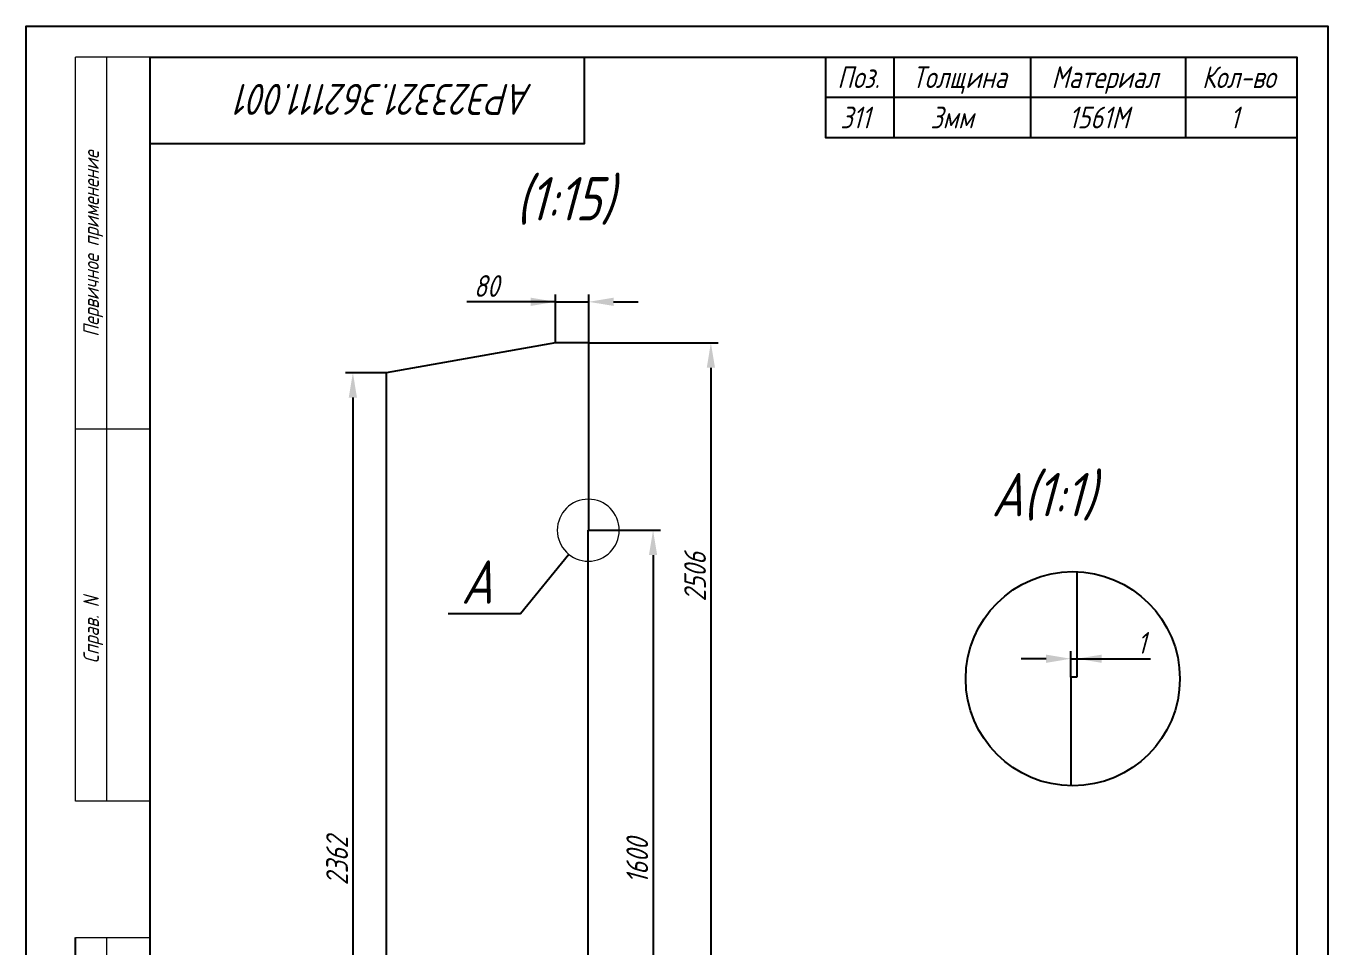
# Model space of a CAD drawing. Header units: millimetres. Extents: x -37166 to -34073, y -441 to 2979.
# Drawn here: x -36307 to -36097, y 748.9 to 897.4 of the extents above; entities that cross this region are included whole.
import ezdxf
from ezdxf.enums import TextEntityAlignment as Align

# ---------------------------------------------------------------- set-up
doc = ezdxf.new("R2010")
doc.units = ezdxf.units.MM
doc.header["$PDSIZE"] = -1
doc.linetypes.add('K5LT_THIN', pattern=[0])
doc.linetypes.add('SLD-Сплошная', pattern=[0])
for name, color, linetype in [('Frame', 6, 'Continuous'), ('ОСНОВНАЯ_НАДПИСЬ', 7, 'SLD-Сплошная'), ('ЧЕРТЕЖ', 7, 'Continuous')]:
    doc.layers.add(name, color=color, linetype=linetype)
doc.layers.add('Системный слой (1)', color=7, linetype='Continuous', true_color=0x909090)
doc.styles.add('SLDTEXTSTYLE0', font='ГОСТ тип А наклонный.ttf')
doc.styles.get("Standard").update_dxf_attribs({"font": 'ГОСТ тип А наклонный.ttf'})
doc.styles.add('ГОСТ', font='ГОСТ тип А.ttf', dxfattribs={"oblique": 15})
doc.dimstyles.new('dim1', dxfattribs={"dimtxt": 3.5, "dimasz": 4, "dimexe": 1.2, "dimexo": 0, "dimgap": 0.8, "dimtad": 1, "dimdec": 0, "dimdsep": 46, "dimtxsty": 'Standard', "dimcen": 5, "dimadec": 0, "dimazin": 0, "dimtfac": 1, "dimtdec": 0, "dimtmove": 0, "dimatfit": 3, "dimfxl": 0, "dimtolj": 1, "dimtzin": 0, "dimarcsym": 0})

# ---------------------------------------------------------------- blocks, each defined once
blk = doc.blocks.new('stamp-side-22600')
at = {"layer": 'Frame'}
blk.add_line((-12, 0), (-12, 145), dxfattribs=at)
at = {"layer": 'Frame', "lineweight": 13}
for p, q in [((-12, 145), (0, 145)), ((-12, 110), (0, 110)), ((0, 85), (-12, 85)), ((-12, 60), (0, 60)), ((0, 25), (-12, 25)), ((0, 0), (-12, 0))]:
    blk.add_line(p, q, dxfattribs=at)
at = {"layer": 'Frame', "color": 7, "lineweight": 13}
blk.add_line((-7, 145), (-7, 0), dxfattribs=at)
at = {"color": 7, "lineweight": 13, "style": 'ГОСТ', "oblique": 15}
for s, p in [('Подпись и дата', (-8.25, 115.55)), ('Инв. N дубл.', (-8.25, 88.76)), ('Взамен инв. N', (-8.25, 61.42)), ('Подпись и дата', (-8.25, 30.25)), ('Инв. N подл.', (-8.25, 2.97))]:
    blk.add_text(s, height=2.5, rotation=90, dxfattribs=at).set_placement(p)
blk = doc.blocks.new('stamp-side-w22600')
at = {"layer": 'Frame', "lineweight": 13}
for p, q in [((0, 287), (-12, 287)), ((-12, 167), (-12, 287)), ((0, 227), (-12, 227)), ((0, 167), (-12, 167))]:
    blk.add_line(p, q, dxfattribs=at)
at = {"layer": 'Frame', "color": 7, "lineweight": 13}
blk.add_line((-7, 287), (-7, 167), dxfattribs=at)
blk.add_blockref('stamp-side-22600', (0, 0))
at = {"color": 7, "lineweight": 13, "style": 'ГОСТ', "oblique": 15}
for s, p in [('Первичное применение', (-8.25, 241.89)), ('Справ. N', (-8.25, 189.23))]:
    blk.add_text(s, height=2.5, rotation=90, dxfattribs=at).set_placement(p)
blk = doc.blocks.new('A4-vert-gost-02-Neptun')
at = {"layer": 'Frame', "color": 7}
blk.add_lwpolyline([(0, 0), (0, 297), (210, 297), (210, 0)], close=True, dxfattribs=at)
at = {"layer": 'Frame'}
blk.add_lwpolyline([(20, 5), (20, 292), (205, 292), (205, 5)], close=True, dxfattribs=at)
blk.add_lwpolyline([(90, 292), (90, 278), (20, 278)], dxfattribs=at)
blk.add_blockref('stamp-side-w22600', (20, 5))
at = {"layer": 'ОСНОВНАЯ_НАДПИСЬ', "lineweight": 13, "style": 'SLDTEXTSTYLE0', "oblique": 7.5}
blk.add_attdef('PAGE', text='', height=3.5, dxfattribs=at).set_placement((199.52, 7.97), align=Align.CENTER)
at = {"layer": 'ЧЕРТЕЖ', "style": 'ГОСТ', "oblique": 15}
blk.add_attdef('НОМЕР ЧЕРТЕЖА', text='', height=5, rotation=180, dxfattribs=at).set_placement((58.02, 285.18), align=Align.MIDDLE_CENTER)
blk.add_attdef('Номер чертежа', text='', height=7, dxfattribs=at).set_placement((141.15, 13.28), align=Align.MIDDLE_CENTER)
blk = doc.blocks.new('*D7182')
at = {"color": 0, "lineweight": -2}
for p, q in [((-36216.23, 816.05), (-36204.65, 816.05)), ((-36205.85, 812.05), (-36205.85, 713.38)), ((-36216.23, 709.38), (-36204.65, 709.38))]:
    blk.add_line(p, q, dxfattribs=at)
at = {"color": 0}
for points in [[(-36205.19, 812.05), (-36206.52, 812.05), (-36205.85, 816.05)], [(-36206.52, 713.38), (-36205.19, 713.38), (-36205.85, 709.38)]]:
    blk.add_solid(points, dxfattribs=at)
at = {"layer": 'Defpoints', "color": 0}
for p in [(-36216.23, 816.05), (-36216.23, 709.38), (-36205.85, 709.38)]:
    blk.add_point(p, dxfattribs=at)
at = {"color": 0, "insert": (-36208.4, 762.72), "char_height": 3.5, "attachment_point": 5, "rotation": 90}
blk.add_mtext('\\A1;1600', dxfattribs=at)
blk = doc.blocks.new('*D7185')
at = {"color": 0, "lineweight": -2}
for p, q in [((-36216.23, 846.25), (-36195.33, 846.25)), ((-36196.53, 842.25), (-36196.53, 683.18)), ((-36216.23, 679.18), (-36195.33, 679.18))]:
    blk.add_line(p, q, dxfattribs=at)
at = {"color": 0}
for points in [[(-36195.86, 842.25), (-36197.19, 842.25), (-36196.53, 846.25)], [(-36197.19, 683.18), (-36195.86, 683.18), (-36196.53, 679.18)]]:
    blk.add_solid(points, dxfattribs=at)
at = {"layer": 'Defpoints', "color": 0}
for p in [(-36216.23, 846.25), (-36216.23, 679.18), (-36196.53, 679.18)]:
    blk.add_point(p, dxfattribs=at)
at = {"color": 0, "insert": (-36199.08, 808.52), "char_height": 3.5, "attachment_point": 5, "rotation": 90}
blk.add_mtext('\\A1;2506', dxfattribs=at)
blk = doc.blocks.new('*D7190')
at = {"color": 0, "lineweight": -2}
for p, q in [((-36248.9, 841.45), (-36255.47, 841.45)), ((-36254.27, 837.45), (-36254.27, 687.98)), ((-36248.9, 683.98), (-36255.47, 683.98))]:
    blk.add_line(p, q, dxfattribs=at)
at = {"color": 0}
for points in [[(-36253.61, 837.45), (-36254.94, 837.45), (-36254.27, 841.45)], [(-36254.94, 687.98), (-36253.61, 687.98), (-36254.27, 683.98)]]:
    blk.add_solid(points, dxfattribs=at)
at = {"layer": 'Defpoints', "color": 0}
for p in [(-36248.9, 841.45), (-36254.27, 683.98), (-36248.9, 683.98)]:
    blk.add_point(p, dxfattribs=at)
at = {"color": 0, "insert": (-36256.82, 762.72), "char_height": 3.5, "attachment_point": 5, "rotation": 90}
blk.add_mtext('\\A1;2362', dxfattribs=at)
blk = doc.blocks.new('*D7186')
at = {"color": 0, "lineweight": -2}
for p, q in [((-36221.57, 852.88), (-36235.91, 852.88)), ((-36225.57, 852.88), (-36229.57, 852.88)), ((-36221.57, 846.25), (-36221.57, 854.08)), ((-36221.57, 852.88), (-36216.23, 852.88)), ((-36216.23, 846.25), (-36216.23, 854.08)), ((-36212.23, 852.88), (-36208.23, 852.88))]:
    blk.add_line(p, q, dxfattribs=at)
at = {"color": 0}
for points in [[(-36225.57, 852.22), (-36225.57, 853.55), (-36221.57, 852.88)], [(-36212.23, 853.55), (-36212.23, 852.22), (-36216.23, 852.88)]]:
    blk.add_solid(points, dxfattribs=at)
at = {"layer": 'Defpoints', "color": 0}
for p in [(-36216.23, 852.88), (-36221.57, 846.25), (-36216.23, 846.25)]:
    blk.add_point(p, dxfattribs=at)
at = {"color": 0, "insert": (-36232.74, 855.43), "char_height": 3.5, "attachment_point": 5}
blk.add_mtext('\\A1;80', dxfattribs=at)
blk = doc.blocks.new('*D7187')
at = {"color": 0, "lineweight": -2}
for p, q in [((-36138.47, 792.34), (-36138.47, 796.53)), ((-36137.47, 795.33), (-36137.47, 796.53)), ((-36142.47, 795.33), (-36146.47, 795.33)), ((-36138.47, 795.33), (-36137.47, 795.33)), ((-36137.47, 795.33), (-36125.62, 795.33)), ((-36133.47, 795.33), (-36129.47, 795.33))]:
    blk.add_line(p, q, dxfattribs=at)
at = {"color": 0}
for points in [[(-36142.47, 794.66), (-36142.47, 795.99), (-36138.47, 795.33)], [(-36133.47, 795.99), (-36133.47, 794.66), (-36137.47, 795.33)]]:
    blk.add_solid(points, dxfattribs=at)
at = {"layer": 'Defpoints', "color": 0}
for p in [(-36137.47, 795.33), (-36137.47, 795.33), (-36138.47, 792.34)]:
    blk.add_point(p, dxfattribs=at)
at = {"color": 0, "insert": (-36127.05, 797.88), "char_height": 3.5, "attachment_point": 5}
blk.add_mtext('\\A1;1', dxfattribs=at)

msp = doc.modelspace()

# ---------------------------------------------------------------- linework, layer by layer
at = {"color": 6, "ltscale": 0.05}
for p, q in [((-36166.991, 892.351), (-36166.991, 879.351)), ((-36144.991, 892.351), (-36144.991, 879.351)), ((-36119.991, 892.351), (-36119.991, 879.351)), ((-36101.991, 885.851), (-36177.991, 885.851))]:
    msp.add_line(p, q, dxfattribs=at)
at = {"color": 3}
for p, q in [((-36221.566, 846.249), (-36248.9, 841.449)), ((-36216.233, 846.249), (-36221.566, 846.249)), ((-36216.233, 816.049), (-36216.233, 846.249)), ((-36248.9, 841.449), (-36248.9, 683.982)), ((-36216.3, 709.382), (-36216.3, 816.049)), ((-36216.3, 816.049), (-36216.233, 816.049)), ((-36137.472, 809.36), (-36137.472, 792.339)), ((-36137.472, 792.339), (-36138.472, 792.339)), ((-36138.472, 792.339), (-36138.472, 774.834))]:
    msp.add_line(p, q, dxfattribs=at)
at = {"color": 6, "ltscale": 0.05}
msp.add_lwpolyline([(-36177.991, 892.351), (-36101.991, 892.351), (-36101.991, 879.351), (-36177.991, 879.351)], close=True, dxfattribs=at)
at = {"color": 7}
msp.add_circle((-36138.148, 792.102), 17.271, dxfattribs=at)
at = {"layer": 'Системный слой (1)', "color": 7, "linetype": 'K5LT_THIN', "lineweight": 18}
msp.add_arc((-36216.3, 816.049), 5, 0, 359.99999, dxfattribs=at)

# ---------------------------------------------------------------- block references
at = {"color": 2, "lineweight": 100, "ltscale": 0.4}
ref = msp.add_blockref('A4-vert-gost-02-Neptun', (-36306.989, 600.351), dxfattribs=at)
ref.add_attrib('НОМЕР ЧЕРТЕЖА', 'АРЭ23321.362111.001', dxfattribs={"layer": 'ЧЕРТЕЖ', "height": 5, "rotation": 180, "style": 'ГОСТ', "oblique": 15}).set_placement((-36248.967, 885.531), align=Align.MIDDLE_CENTER)

# ---------------------------------------------------------------- texts
at = {"color": 7, "char_height": 3.5, "attachment_point": 2, "style": 'ГОСТ'}
for s, insert in [('{\\A1;Поз.}', (-36172.727, 890.851)), ('{\\A1;Толщина}', (-36156.425, 890.851)), ('{\\A1;Материал}', (-36132.975, 890.851)), ('{\\A1;Кол-во}', (-36111.39, 890.851)), ('311', (-36173.252, 884.351)), ('{\\A1;3мм}', (-36157.642, 884.351)), ('{\\A1;1561М}', (-36133.953, 884.351)), ('1', (-36112.082, 884.351))]:
    msp.add_mtext(s, dxfattribs=dict(at, insert=insert))

# ---------------------------------------------------------------- dimensions: what is measured, and where the dimension line sits
for base, p1, p2, override, picture, middle in [((-36216.233, 852.883), (-36221.566, 846.249), (-36216.233, 846.249), {"dimlfac": 15, "dimsah": 1}, '*D7186', (-36232.738, 852.883)), ((-36137.472, 795.328), (-36138.472, 792.339), (-36137.472, 795.328), {"dimlfac": 1, "dimtxsty": 'Standard', "dimsah": 1, "dimtolj": 1}, '*D7187', (-36127.055, 795.328))]:
    dim = msp.add_linear_dim(base=base, p1=p1, p2=p2, dimstyle='dim1', override=override)
    dim.commit()
    dim.dimension.update_dxf_attribs({"geometry": picture, "text_midpoint": middle, "dimtype": 160})
for base, p1, p2, picture, middle in [((-36196.526, 679.182), (-36216.233, 846.249), (-36216.233, 679.182), '*D7185', (-36196.526, 808.516)), ((-36254.275, 683.982), (-36248.9, 841.449), (-36248.9, 683.982), '*D7190', (-36254.275, 762.716)), ((-36205.853, 709.382), (-36216.233, 816.049), (-36216.233, 709.382), '*D7182', (-36205.853, 762.716))]:
    dim = msp.add_linear_dim(base=base, p1=p1, p2=p2, angle=90, dimstyle='dim1', override={"dimlfac": 15, "dimsah": 1})
    dim.commit()
    dim.dimension.update_dxf_attribs({"geometry": picture, "text_midpoint": middle, "dimtype": 160})

# ---------------------------------------------------------------- next in the draw order: texts
at = {"color": 7, "char_height": 7, "attachment_point": 7, "style": 'ГОСТ', "bg_fill": 2}
for s, insert in [('{\\A1;(1:15)}', (-36227.971, 865.304)), ('{\\A1;А(1:1)}', (-36151.261, 817.597)), ('{\\A1;А}', (-36236.805, 804.183))]:
    msp.add_mtext(s, dxfattribs=dict(at, insert=insert))

# ---------------------------------------------------------------- next in the draw order: linework, layer by layer
at = {"color": 7}
msp.add_lwpolyline([(-36238.909, 802.643), (-36227.236, 802.643), (-36219.461, 812.175)], dxfattribs=at)

doc.saveas('drawing.dxf')
